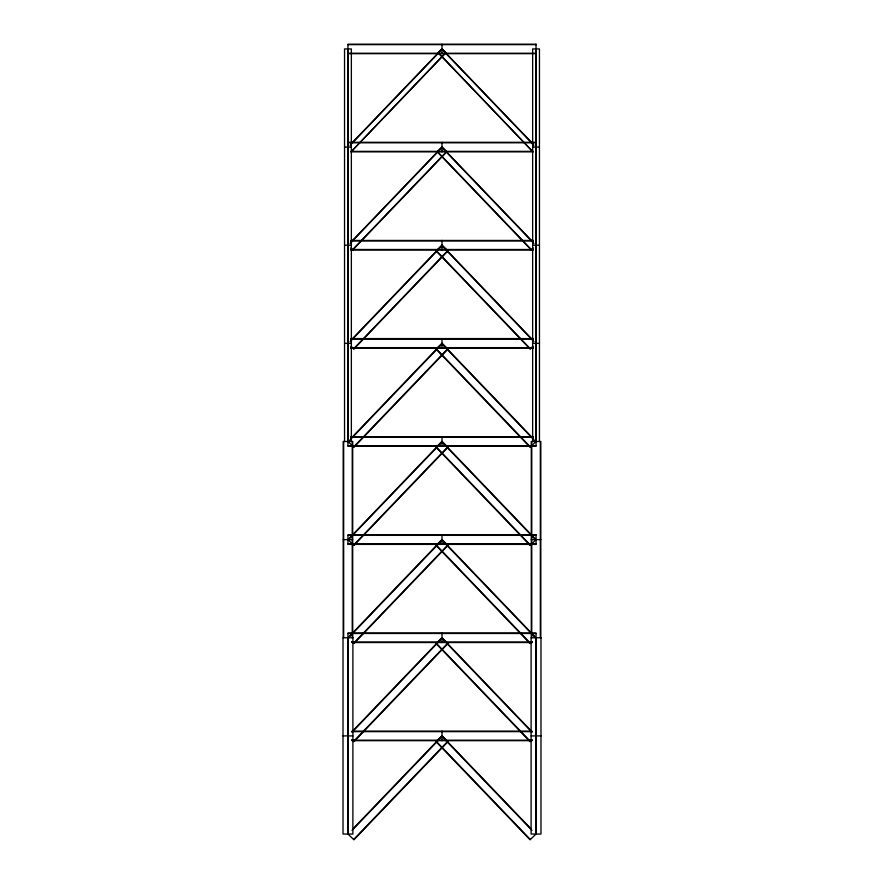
<?xml version="1.0" encoding="UTF-8"?>
<svg xmlns="http://www.w3.org/2000/svg" width="884" height="884" viewBox="0 0 884 884"><rect width="100%" height="100%" fill="white"/><g stroke="black" fill="none" stroke-linecap="round" stroke-linejoin="round"><path stroke-width="1.33" d="M350.771 144.136L442 48.94L446 52.764L351.942 150.91L445.757 52.532M350.075 145.341L442.243 49.172M350.771 242.271L442 147.076L446.884 151.75L352.827 249.896L350.826 247.973M350.097 243.498L442.265 147.33M352.572 249.642L446.619 151.507M350.771 340.406L442 245.211L447.956 250.923L353.909 349.058L350.926 346.208M350.119 341.666L442.287 245.487M353.622 348.782L447.669 250.647M350.771 438.552L442 343.357L448 349.103L353.954 447.249L347.953 441.492M348.263 441.79L442.309 343.655M353.633 446.939L447.691 348.804M348.263 539.936L442.309 441.79M353.633 545.085L447.691 446.939M347.953 637.773L442 539.627L448 545.384L353.954 643.519L351.843 641.508M348.263 638.071L442.309 539.936M353.633 643.221L447.691 545.085M352.65 731.002L442 637.773L448 643.519L353.954 741.665L351.843 739.643M352.031 732.284L442.309 638.071M353.633 741.356L447.691 643.221M352.65 829.137L442 735.908L448 741.665L353.954 839.8L347.953 834.043M352.031 830.419L442.309 736.206M353.633 839.502L447.691 741.356M533.174 247.973L531.173 249.896L437.116 151.75L442 147.076L533.229 242.271M533.074 346.208L530.091 349.058L436.044 250.923L442 245.211L533.229 340.406M536.047 441.492L530.046 447.249L436 349.103L442 343.357L533.229 438.552M532.157 641.508L530.046 643.519L436 545.384L442 539.627L536.047 637.773M532.157 739.643L530.046 741.665L436 643.519L442 637.773L531.35 731.002M536.047 834.043L530.046 839.8L436 741.665L442 735.908L531.35 829.137M347.953 44.642L536.047 44.642M347.953 53.239L536.047 53.239M347.953 53.67L536.047 53.67M347.953 142.302L536.047 142.302M347.953 142.799L536.047 142.799M344.539 147.076L351.357 147.076M532.643 147.076L539.461 147.076M350.639 151.352L533.361 151.352M350.639 151.849L533.361 151.849M350.639 240.448L533.361 240.448M350.639 240.934L533.361 240.934M344.539 245.211L351.357 245.211M532.643 245.211L539.461 245.211M350.639 249.498L533.361 249.498M350.639 249.984L533.361 249.984M350.639 338.583L533.361 338.583M350.639 339.069L533.361 339.069M344.539 343.357L351.357 343.357M532.643 343.357L539.461 343.357M350.639 347.633L533.361 347.633M350.639 348.119L533.361 348.119M350.639 436.718L533.361 436.718M350.639 437.215L533.361 437.215M347.953 445.768L536.047 445.768M347.953 535.35L536.047 535.35M343.18 539.627L352.716 539.627M531.284 539.627L540.82 539.627M347.953 543.914L536.047 543.914M347.953 633.485L536.047 633.485M351.976 642.049L532.024 642.049M351.976 642.535L532.024 642.535M351.976 731.134L532.024 731.134M351.976 731.632L532.024 731.632M343.014 735.908L352.893 735.908M531.107 735.908L540.986 735.908M351.976 740.184L532.024 740.184M351.976 740.681L532.024 740.681M533.229 144.136L442 48.94L438 52.764L532.058 150.91L438.243 52.532M441.757 49.172L533.925 145.341M441.735 147.33L533.903 243.498M437.381 151.507L531.428 249.642M441.713 245.487L533.881 341.666M436.331 250.647L530.378 348.782M441.691 343.655L535.737 441.79M436.309 348.804L530.367 446.939M441.691 441.79L535.737 539.936M436.309 446.939L530.367 545.085M441.691 539.936L535.737 638.071M436.309 545.085L530.367 643.221M441.691 638.071L531.969 732.284M436.309 643.221L530.367 741.356M441.691 736.206L531.969 830.419M436.309 741.356L530.367 839.502M540.82 637.773L540.82 441.492L531.284 441.492L531.284 637.773M540.334 441.492L540.334 637.773M539.461 441.492L539.461 48.94L532.643 48.94L532.643 441.492M536.201 834.043L536.047 632.999L347.953 632.999L347.953 638.381M535.936 48.94L535.925 441.492M535.903 637.773L535.903 834.043M531.77 441.492L531.77 637.773M442 44.2L442 53.67M442 142.302L442 151.849M442 240.448L442 249.984M442 338.583L442 348.119M442 436.718L442 446.265M442 534.864L442 544.4M442 632.999L442 642.535M442 731.134L442 740.681M352.716 637.773L352.716 441.492L343.18 441.492L343.18 637.773M352.23 441.492L352.23 637.773M351.357 441.492L351.357 48.94L344.539 48.94L344.539 441.492M348.064 48.94L348.075 441.492M348.097 637.773L348.097 834.043M347.799 637.773L347.799 834.043M343.666 441.492L343.666 637.773M442 441.492L347.953 539.627L353.954 545.384L448 447.249L442 441.492L436 447.249L530.046 545.384L536.047 539.627L442 441.492M536.047 44.2L347.953 44.2L347.953 446.265L536.047 446.265L536.047 44.2M536.047 534.864L347.953 534.864L347.953 544.4L536.047 544.4L536.047 534.864M352.893 637.773L343.014 637.773L343.014 834.043L352.893 834.043L352.893 637.773M540.986 637.773L531.107 637.773L531.107 834.043L540.986 834.043L540.986 637.773"/></g></svg>
